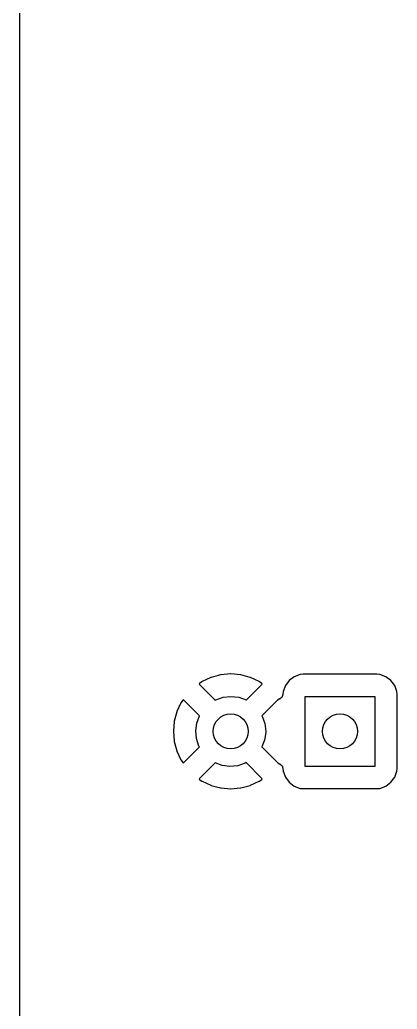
# Model space of a CAD drawing. Extents: x 83 to 134, y -229 to -45.
# Drawn here: x 83.06 to 91.69, y -102.11 to -79.49 of the extents above; entities that cross this region are included whole.
import ezdxf

# ---------------------------------------------------------------- set-up
doc = ezdxf.new("R2010")
doc.units = 0
doc.layers.add('BLACK', color=7, linetype='CONTINUOUS')

msp = doc.modelspace()

# ---------------------------------------------------------------- linework, layer by layer
at = {"layer": 'BLACK', "linetype": 'CONTINUOUS'}
for p, q in [((83.0585, -189.882), (83.0585, -45.0845)), ((87.4299, -94.5265), (87.2325, -94.6186)), ((87.4402, -94.5228), (87.4299, -94.5265)), ((87.6507, -94.4664), (87.4402, -94.5228)), ((87.6615, -94.4645), (87.6507, -94.4664)), ((87.8785, -94.4455), (87.6615, -94.4645)), ((87.8895, -94.4455), (87.8785, -94.4455)), ((88.1065, -94.4645), (87.8895, -94.4455)), ((88.1173, -94.4664), (88.1065, -94.4645)), ((88.3278, -94.5228), (88.1173, -94.4664)), ((88.3381, -94.5265), (88.3278, -94.5228)), ((88.5355, -94.6186), (88.3381, -94.5265)), ((89.3373, -94.5074), (89.2207, -94.5947)), ((89.4737, -94.4563), (89.3373, -94.5074)), ((89.5359, -94.4495), (89.4737, -94.4563)), ((91.2321, -94.4495), (89.5359, -94.4495)), ((91.2943, -94.4563), (91.2321, -94.4495)), ((91.4307, -94.5074), (91.2943, -94.4563)), ((91.5473, -94.5947), (91.4307, -94.5074)), ((87.171, -94.6605), (87.1626, -94.671)), ((87.1626, -94.671), (87.1696, -94.6844)), ((87.1696, -94.6844), (87.5285, -95.0433)), ((87.223, -94.6241), (87.171, -94.6605)), ((87.2325, -94.6186), (87.223, -94.6241)), ((88.2403, -95.0425), (88.5991, -94.6837)), ((88.545, -94.6241), (88.5355, -94.6186)), ((88.5962, -94.6599), (88.545, -94.6241)), ((88.6055, -94.6719), (88.5962, -94.6599)), ((88.5991, -94.6837), (88.6055, -94.6719)), ((89.1334, -94.7113), (89.0823, -94.8477)), ((89.2207, -94.5947), (89.1334, -94.7113)), ((91.6346, -94.7113), (91.5473, -94.5947)), ((91.6857, -94.8477), (91.6346, -94.7113)), ((87.5434, -95.0341), (87.7122, -94.9767)), ((87.7122, -94.9767), (87.8896, -94.958)), ((87.8896, -94.958), (88.0667, -94.9791)), ((88.0667, -94.9791), (88.2347, -95.039)), ((89.0518, -94.9801), (89.0058, -95.0158)), ((89.0755, -94.9132), (89.0518, -94.9801)), ((89.0823, -94.8477), (89.0755, -94.9099)), ((89.0755, -94.9099), (89.0755, -94.9132)), ((89.584, -96.558), (89.584, -94.958)), ((89.584, -94.958), (91.184, -94.958)), ((91.184, -94.958), (91.184, -96.558)), ((91.6925, -94.9099), (91.6857, -94.8477)), ((91.6925, -96.6061), (91.6925, -94.9099)), ((86.7446, -95.1065), (86.6525, -95.3039)), ((86.7501, -95.097), (86.7446, -95.1065)), ((86.7859, -95.0458), (86.7501, -95.097)), ((86.7979, -95.0365), (86.7859, -95.0458)), ((86.8097, -95.0429), (86.7979, -95.0365)), ((87.1681, -95.4013), (86.8097, -95.0429)), ((87.5285, -95.0433), (87.5434, -95.0341)), ((88.2347, -95.039), (88.2403, -95.0425)), ((88.9576, -95.0436), (88.5991, -95.4021)), ((88.9956, -95.0237), (88.9576, -95.0436)), ((88.9958, -95.0236), (88.9956, -95.0237)), ((88.996, -95.0234), (88.9958, -95.0236)), ((89.0069, -95.0177), (88.996, -95.0234)), ((89.0058, -95.0158), (89.0069, -95.0177)), ((86.6488, -95.3142), (86.5924, -95.5247)), ((86.6525, -95.3039), (86.6488, -95.3142)), ((87.1064, -95.5699), (87.1674, -95.4023)), ((87.1674, -95.4023), (87.1681, -95.4013)), ((88.5991, -95.4021), (88.6055, -95.4123)), ((88.6055, -95.4123), (88.6641, -95.5808)), ((86.5905, -95.5355), (86.5715, -95.7525)), ((86.5924, -95.5247), (86.5905, -95.5355)), ((87.0841, -95.7468), (87.1064, -95.5699)), ((88.6641, -95.5808), (88.684, -95.758)), ((86.5715, -95.7525), (86.5715, -95.7635)), ((86.5715, -95.7635), (86.5905, -95.9805)), ((87.1015, -95.9243), (87.0841, -95.7468)), ((88.6837, -95.7803), (88.6589, -95.957)), ((88.684, -95.758), (88.6837, -95.7803)), ((86.5905, -95.9805), (86.5924, -95.9913)), ((86.5924, -95.9913), (86.6488, -96.2018)), ((87.1578, -96.0936), (87.1015, -95.9243)), ((87.1696, -96.1131), (87.1578, -96.0936)), ((88.6589, -95.957), (88.5992, -96.114)), ((86.6488, -96.2018), (86.6525, -96.2121)), ((86.6525, -96.2121), (86.7446, -96.4095)), ((86.8104, -96.4724), (87.1696, -96.1131)), ((88.5992, -96.114), (88.9583, -96.4731)), ((86.7446, -96.4095), (86.7501, -96.419)), ((86.7501, -96.419), (86.7865, -96.471)), ((86.7865, -96.471), (86.797, -96.4794)), ((86.797, -96.4794), (86.8104, -96.4724)), ((87.5276, -96.4737), (87.1689, -96.8323)), ((87.6905, -96.5342), (87.5276, -96.4737)), ((87.8672, -96.5578), (87.6905, -96.5342)), ((88.0449, -96.5417), (87.8672, -96.5578)), ((88.2145, -96.4865), (88.0449, -96.5417)), ((88.2388, -96.472), (88.2145, -96.4865)), ((88.5984, -96.8316), (88.2388, -96.472)), ((88.9583, -96.4731), (89, -96.4959)), ((89, -96.4959), (89.01, -96.498)), ((89.01, -96.498), (89.0602, -96.5483)), ((89.0602, -96.5483), (89.0755, -96.6018)), ((91.184, -96.558), (89.584, -96.558)), ((89.0755, -96.6018), (89.0755, -96.6027)), ((89.0755, -96.6027), (89.0755, -96.6061)), ((89.0755, -96.6061), (89.0823, -96.6683)), ((89.0823, -96.6683), (89.1334, -96.8047)), ((91.6346, -96.8047), (91.6857, -96.6683)), ((91.6857, -96.6683), (91.6925, -96.6061)), ((87.1689, -96.8323), (87.1625, -96.8441)), ((87.1625, -96.8441), (87.1718, -96.8561)), ((87.1718, -96.8561), (87.223, -96.8919)), ((87.223, -96.8919), (87.2325, -96.8974)), ((87.2325, -96.8974), (87.4299, -96.9895)), ((87.4299, -96.9895), (87.4402, -96.9932)), ((87.4402, -96.9932), (87.6507, -97.0496)), ((88.1173, -97.0496), (88.3278, -96.9932)), ((88.3278, -96.9932), (88.3381, -96.9895)), ((88.3381, -96.9895), (88.5355, -96.8974)), ((88.5355, -96.8974), (88.545, -96.8919)), ((88.545, -96.8919), (88.597, -96.8555)), ((88.597, -96.8555), (88.6054, -96.845)), ((88.6054, -96.845), (88.5984, -96.8316)), ((89.1334, -96.8047), (89.2207, -96.9213)), ((89.2207, -96.9213), (89.3373, -97.0086)), ((89.3373, -97.0086), (89.4737, -97.0597)), ((91.2943, -97.0597), (91.4307, -97.0086)), ((91.4307, -97.0086), (91.5473, -96.9213)), ((91.5473, -96.9213), (91.6346, -96.8047)), ((87.6507, -97.0496), (87.6615, -97.0515)), ((87.6615, -97.0515), (87.8785, -97.0705)), ((87.8785, -97.0705), (87.8895, -97.0705)), ((87.8895, -97.0705), (88.1065, -97.0515)), ((88.1065, -97.0515), (88.1173, -97.0496)), ((89.4737, -97.0597), (89.5359, -97.0665)), ((89.5359, -97.0665), (91.2321, -97.0665)), ((91.2321, -97.0665), (91.2943, -97.0597))]:
    msp.add_line(p, q, dxfattribs=at)
at = {"layer": 'BLACK'}
for centre in [(87.884, -95.758), (90.384, -95.758)]:
    msp.add_circle(centre, 0.4, dxfattribs=at)

doc.saveas('drawing.dxf')
